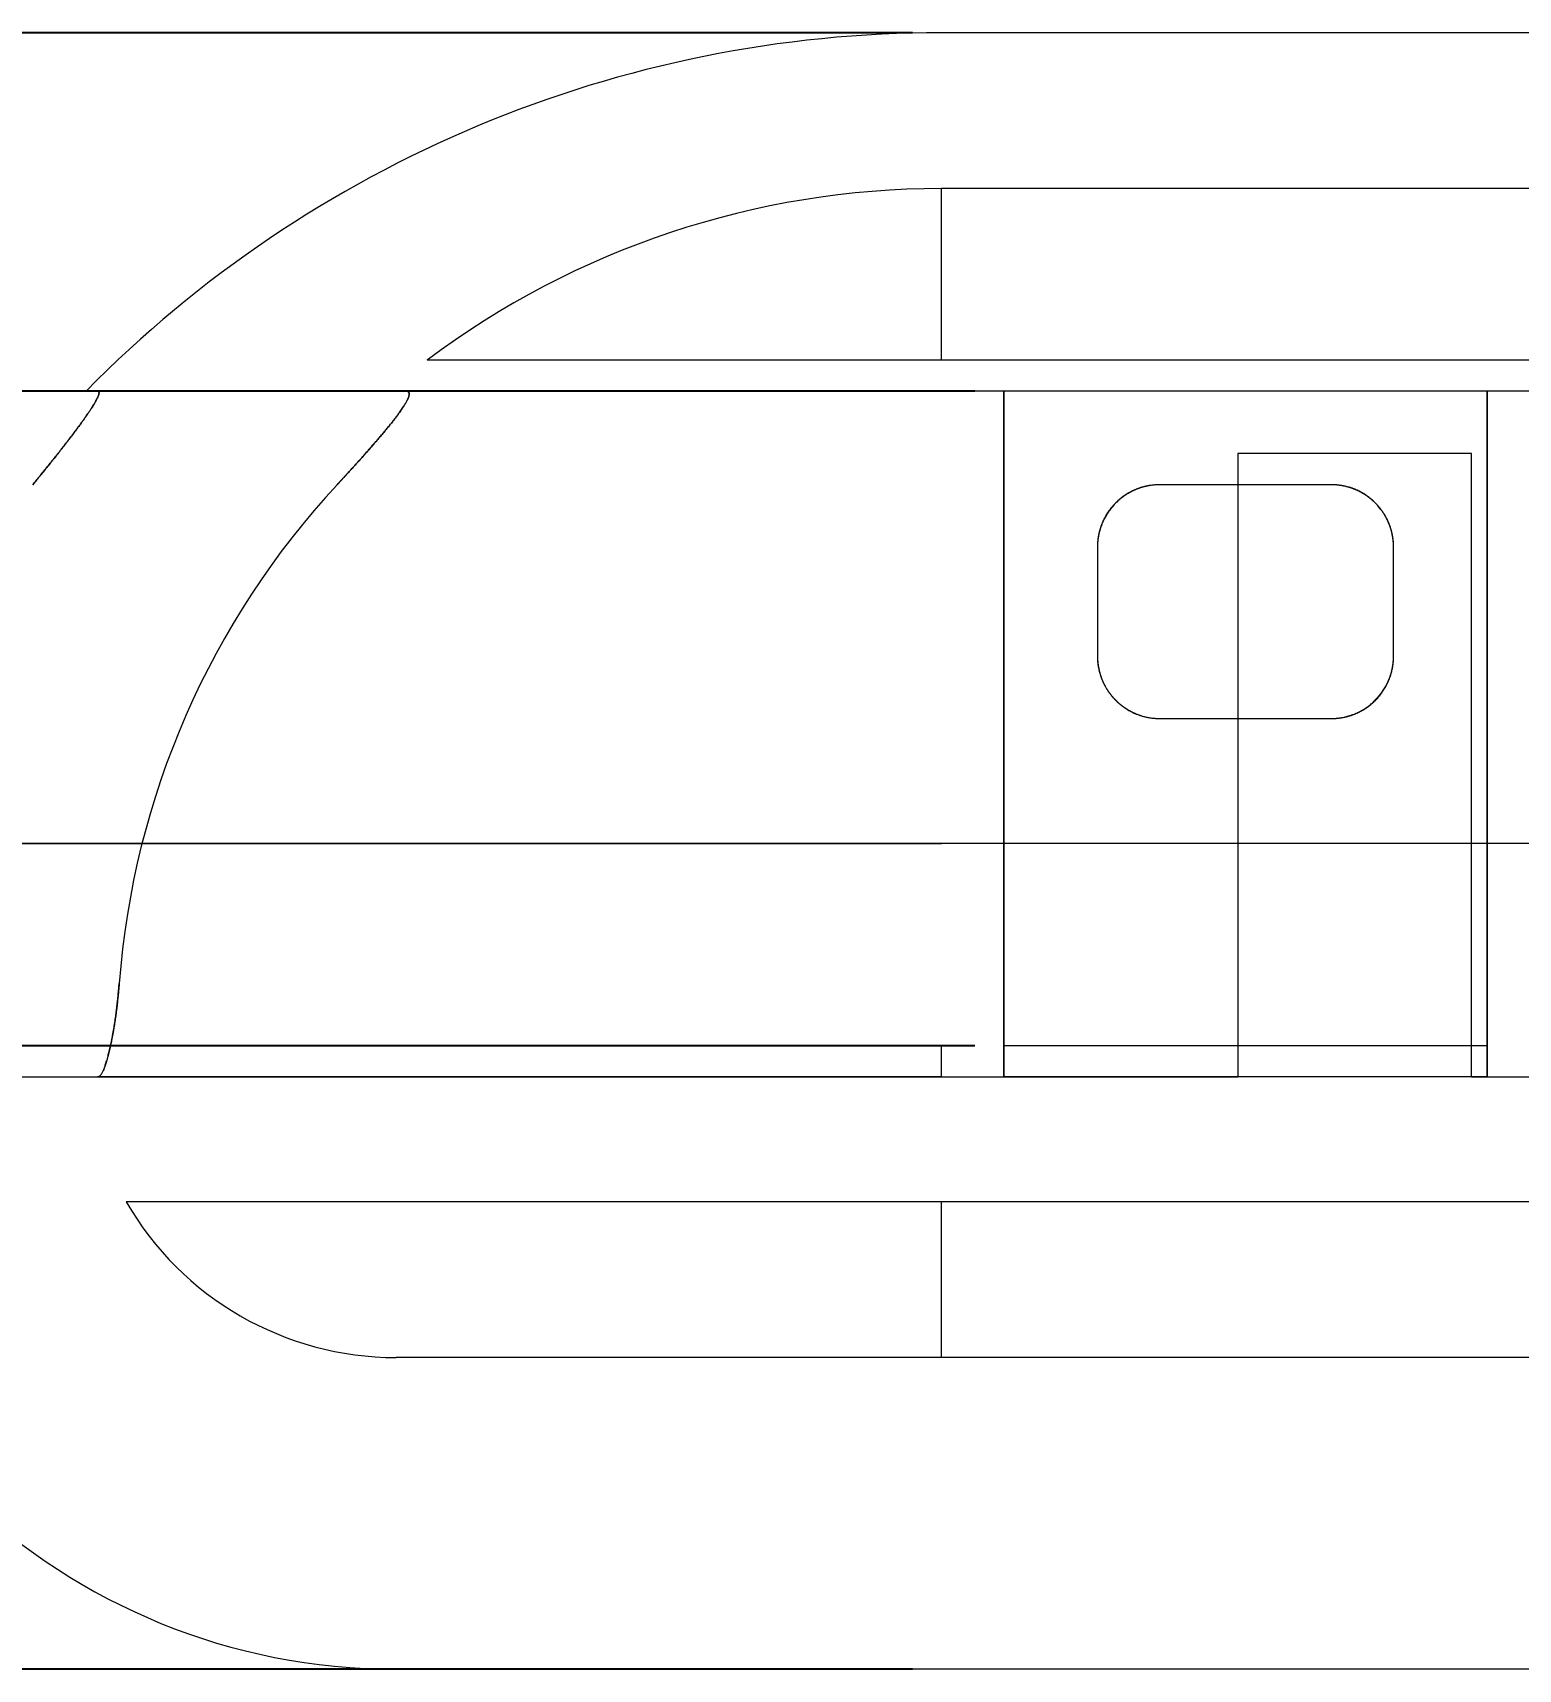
# Paper-space layout 'Presentación1' of a CAD drawing. Header units: millimetres. Extents: x 455 to 9071, y 15 to 4053.
# Drawn here: x 547.78 to 579.55, y 156.05 to 191.05 of the extents above; entities that cross this region are included whole.
import ezdxf

# ---------------------------------------------------------------- set-up
doc = ezdxf.new("R2010")
doc.units = ezdxf.units.MM
doc.layers.get('0').update_dxf_attribs({"color": 1})
doc.layers.add('Cotas', color=6, linetype='Continuous', lineweight=5)
doc.styles.get("Standard").update_dxf_attribs({"font": 'arial.ttf'})
doc.dimstyles.new('ISO-25', dxfattribs={"dimtxt": 2.5, "dimasz": 2.5, "dimexe": 1.25, "dimexo": 0.625, "dimtad": 1, "dimlfac": 0.15, "dimtxsty": 'Standard', "dimcen": 2.5, "dimadec": 0, "dimazin": 0, "dimtfac": 1, "dimtmove": 0, "dimatfit": 3, "dimfxl": 1, "dimarcsym": 0})

# ---------------------------------------------------------------- blocks, each defined once
blk = doc.blocks.new('*D6')
at = {"layer": 'Cotas', "color": 0, "lineweight": -2, "transparency": 16777216}
for p, q in [((566.59, 191.053), (529.746, 191.053)), ((530.996, 188.553), (530.996, 158.553)), ((566.59, 156.053), (529.746, 156.053))]:
    blk.add_line(p, q, dxfattribs=at)
at = {"layer": 'Cotas', "color": 0, "transparency": 16777216}
for points in [[(530.579, 188.553), (531.413, 188.553), (530.996, 191.053)], [(530.579, 158.553), (531.413, 158.553), (530.996, 156.053)]]:
    blk.add_solid(points, dxfattribs=at)
at = {"layer": 'Defpoints', "color": 0, "transparency": 16777216}
for p in [(567.215, 191.053, -2037.069), (530.996, 156.053), (567.215, 156.053, -2037.069)]:
    blk.add_point(p, dxfattribs=at)
at = {"layer": 'Cotas', "color": 0, "transparency": 16777216, "insert": (528.868, 173.553), "char_height": 2.5, "attachment_point": 5, "rotation": 90}
blk.add_mtext('5,25', dxfattribs=at)
blk = doc.blocks.new('*D11')
at = {"layer": 'Cotas', "color": 0, "lineweight": -2, "transparency": 16777216}
for p, q in [((567.923, 183.387), (536.771, 183.387)), ((538.021, 180.887), (538.021, 171.887)), ((567.923, 169.387), (536.771, 169.387))]:
    blk.add_line(p, q, dxfattribs=at)
at = {"layer": 'Cotas', "color": 0, "transparency": 16777216}
for points in [[(537.604, 180.887), (538.437, 180.887), (538.021, 183.387)], [(537.604, 171.887), (538.437, 171.887), (538.021, 169.387)]]:
    blk.add_solid(points, dxfattribs=at)
at = {"layer": 'Defpoints', "color": 0, "transparency": 16777216}
for p in [(568.548, 183.387, -2037.069), (538.021, 169.387), (568.548, 169.387, -2037.069)]:
    blk.add_point(p, dxfattribs=at)
at = {"layer": 'Cotas', "color": 0, "transparency": 16777216, "insert": (535.893, 176.387), "char_height": 2.5, "attachment_point": 5, "rotation": 90}
blk.add_mtext('2,1', dxfattribs=at)

psp = doc.layouts.new('Presentación1')

# ---------------------------------------------------------------- linework, layer by layer
at = {"linetype": 'Continuous', "lineweight": 15}
for p, q in [((687.215, 191.053, -2037.069), (567.215, 191.053, -2037.069)), ((687.215, 187.72, -2037.069), (567.215, 187.72, -2037.069)), ((567.215, 184.053, -2037.069), (567.215, 187.72, -2037.069)), ((567.215, 184.053, -2037.069), (556.215, 184.053, -2037.069)), ((687.215, 184.053, -2037.069), (567.215, 184.053, -2037.069)), ((549.166, 183.387, -2037.069), (548.918, 183.387, -2037.069)), ((549.166, 183.387, -2037.069), (555.765, 183.387, -2037.069)), ((555.765, 183.387, -2037.069), (567.215, 183.387, -2037.069)), ((567.215, 183.387, -2037.069), (555.765, 183.387, -2037.069)), ((615.215, 183.387, -2037.069), (567.215, 183.387, -2037.069)), ((568.548, 183.387, -2037.069), (568.548, 169.387, -2037.069)), ((578.882, 183.387, -2037.069), (568.548, 183.387, -2037.069)), ((568.548, 169.387, -2037.069), (568.548, 183.387, -2037.069)), ((568.548, 183.387, -2037.069), (568.548, 168.72, -2037.069)), ((578.882, 169.387, -2037.069), (578.882, 183.387, -2037.069)), ((578.882, 183.387, -2037.069), (578.882, 169.387, -2037.069)), ((578.882, 168.72, -2037.069), (578.882, 183.387, -2037.069)), ((573.548, 182.053, -2037.069), (573.548, 168.72, -2037.069)), ((578.548, 182.053, -2037.069), (573.548, 182.053, -2037.069)), ((578.548, 168.72, -2037.069), (578.548, 182.053, -2037.069)), ((575.548, 181.387, -2037.069), (571.882, 181.387, -2037.069)), ((570.548, 180.053, -2037.069), (570.548, 177.72, -2037.069)), ((570.548, 180.053, -2037.069), (570.548, 177.72, -2037.069)), ((570.548, 180.053, -2037.069), (570.548, 177.72, -2037.069)), ((570.548, 180.053, -2037.069), (570.548, 177.72, -2037.069)), ((576.882, 177.72, -2037.069), (576.882, 180.053, -2037.069)), ((576.882, 177.72, -2037.069), (576.882, 180.053, -2037.069)), ((576.882, 177.72, -2037.069), (576.882, 180.053, -2037.069)), ((576.882, 177.72, -2037.069), (576.882, 180.053, -2037.069)), ((571.882, 176.387, -2037.069), (575.548, 176.387, -2037.069)), ((543.456, 173.711, -2037.069), (567.215, 173.711, -2037.069)), ((567.215, 173.711, -2037.069), (543.456, 173.711, -2037.069)), ((687.215, 173.711, -2037.069), (567.215, 173.711, -2037.069)), ((549.44, 169.387, -2037.069), (567.215, 169.387, -2037.069)), ((567.215, 169.387, -2037.069), (549.44, 169.387, -2037.069)), ((567.215, 168.72, -2037.069), (567.215, 169.387, -2037.069)), ((567.215, 168.72, -2037.069), (567.215, 169.387, -2037.069)), ((578.882, 169.387, -2037.069), (568.548, 169.387, -2037.069)), ((568.548, 169.387, -2037.069), (568.548, 168.72, -2037.069)), ((568.548, 168.72, -2037.069), (568.548, 169.387, -2037.069)), ((578.882, 168.72, -2037.069), (578.882, 169.387, -2037.069)), ((578.882, 169.387, -2037.069), (578.882, 168.72, -2037.069)), ((542.412, 168.72, -2037.069), (549.163, 168.72, -2037.069)), ((567.215, 168.72, -2037.069), (549.163, 168.72, -2037.069)), ((549.163, 168.72, -2037.069), (567.215, 168.72, -2037.069)), ((567.215, 168.72, -2037.069), (573.548, 168.72, -2037.069)), ((578.882, 168.72, -2037.069), (568.548, 168.72, -2037.069)), ((573.548, 168.72, -2037.069), (568.548, 168.72, -2037.069)), ((578.548, 168.72, -2037.069), (585.215, 168.72, -2037.069)), ((578.882, 168.72, -2037.069), (578.548, 168.72, -2037.069)), ((567.215, 166.053, -2037.069), (549.775, 166.053, -2037.069)), ((687.215, 166.053, -2037.069), (567.215, 166.053, -2037.069)), ((567.215, 162.72, -2037.069), (567.215, 166.053, -2037.069)), ((567.215, 162.72, -2037.069), (567.215, 166.053, -2037.069)), ((567.215, 162.72, -2037.069), (555.548, 162.72, -2037.069)), ((687.215, 162.72, -2037.069), (567.215, 162.72, -2037.069)), ((567.215, 156.053, -2037.069), (555.548, 156.053, -2037.069)), ((687.215, 156.053, -2037.069), (567.215, 156.053, -2037.069))]:
    psp.add_line(p, q, dxfattribs=at)
for centre, radius, start, end in [((567.215, 165.387, -2037.069), 25.667, 90, 135.4687), ((567.215, 169.387, -2037.069), 18.333, 90, 126.8699), ((567.215, 169.387, -2037.069), 17.638, 137.1301, 175.6647), ((567.215, 169.387, -2037.069), 17.638, 137.1301, 175.6647), ((555.548, 169.387, -2037.069), 13.333, 182.866, 270), ((555.548, 169.387, -2037.069), 6.667, 210, 270)]:
    psp.add_arc(centre, radius, start, end, dxfattribs=at)
for points, knots in [([(547.779, 181.387, -2037.069), (547.805, 181.419, -2037.069), (547.858, 181.483, -2037.069), (547.937, 181.58, -2037.069), (548.016, 181.678, -2037.069), (548.095, 181.775, -2037.069), (548.174, 181.873, -2037.069), (548.252, 181.971, -2037.069), (548.33, 182.069, -2037.069), (548.4, 182.159, -2037.069), (548.464, 182.24, -2037.069), (548.527, 182.322, -2037.069), (548.596, 182.412, -2037.069), (548.669, 182.508, -2037.069), (548.734, 182.594, -2037.069), (548.79, 182.671, -2037.069), (548.836, 182.734, -2037.069), (548.875, 182.789, -2037.069), (548.914, 182.843, -2037.069), (548.954, 182.902, -2037.069), (548.995, 182.963, -2037.069), (549.031, 183.016, -2037.069), (549.06, 183.063, -2037.069), (549.084, 183.101, -2037.069), (549.104, 183.134, -2037.069), (549.123, 183.167, -2037.069), (549.142, 183.202, -2037.069), (549.159, 183.237, -2037.069), (549.173, 183.266, -2037.069), (549.182, 183.29, -2037.069), (549.189, 183.309, -2037.069), (549.194, 183.327, -2037.069), (549.197, 183.344, -2037.069), (549.197, 183.36, -2037.069), (549.193, 183.374, -2037.069), (549.186, 183.382, -2037.069), (549.177, 183.386, -2037.069), (549.169, 183.386, -2037.069), (549.166, 183.387, -2037.069)], [0, 0, 0, 0, 0.035233, 0.070592, 0.105951, 0.141754, 0.177556, 0.213826, 0.250098, 0.286533, 0.314683, 0.342835, 0.380915, 0.419018, 0.457092, 0.486134, 0.515176, 0.536975, 0.558775, 0.588278, 0.6178, 0.647299, 0.669811, 0.692322, 0.710681, 0.729039, 0.75392, 0.77882, 0.803699, 0.822703, 0.841706, 0.861057, 0.880409, 0.906776, 0.93317, 0.959538, 0.979769, 1, 1, 1, 1]), ([(549.166, 183.387, -2037.069), (549.169, 183.386, -2037.069), (549.176, 183.386, -2037.069), (549.184, 183.383, -2037.069), (549.192, 183.376, -2037.069), (549.196, 183.365, -2037.069), (549.197, 183.351, -2037.069), (549.196, 183.336, -2037.069), (549.192, 183.321, -2037.069), (549.187, 183.303, -2037.069), (549.179, 183.282, -2037.069), (549.168, 183.256, -2037.069), (549.153, 183.224, -2037.069), (549.136, 183.191, -2037.069), (549.118, 183.16, -2037.069), (549.101, 183.129, -2037.069), (549.082, 183.098, -2037.069), (549.059, 183.061, -2037.069), (549.032, 183.019, -2037.069), (549, 182.97, -2037.069), (548.96, 182.911, -2037.069), (548.916, 182.847, -2037.069), (548.868, 182.778, -2037.069), (548.823, 182.716, -2037.069), (548.776, 182.651, -2037.069), (548.727, 182.585, -2037.069), (548.675, 182.517, -2037.069), (548.622, 182.446, -2037.069), (548.568, 182.375, -2037.069), (548.507, 182.296, -2037.069), (548.441, 182.211, -2037.069), (548.368, 182.117, -2037.069), (548.293, 182.023, -2037.069), (548.217, 181.927, -2037.069), (548.139, 181.829, -2037.069), (548.06, 181.731, -2037.069), (547.979, 181.632, -2037.069), (547.905, 181.541, -2037.069), (547.838, 181.459, -2037.069), (547.798, 181.411, -2037.069), (547.779, 181.387, -2037.069)], [0, 0, 0, 0, 0.017943, 0.035885, 0.060246, 0.084628, 0.108988, 0.127618, 0.146247, 0.16419, 0.182134, 0.206478, 0.230841, 0.255186, 0.273767, 0.292348, 0.310648, 0.328949, 0.353672, 0.378409, 0.403134, 0.440687, 0.4678, 0.494913, 0.522235, 0.549557, 0.577463, 0.605369, 0.633445, 0.661522, 0.696527, 0.731698, 0.766871, 0.802552, 0.838233, 0.874322, 0.910586, 0.946908, 0.973454, 1, 1, 1, 1]), ([(554.288, 181.387, -2037.069), (554.316, 181.417, -2037.069), (554.373, 181.478, -2037.069), (554.458, 181.57, -2037.069), (554.542, 181.663, -2037.069), (554.627, 181.755, -2037.069), (554.711, 181.848, -2037.069), (554.795, 181.942, -2037.069), (554.878, 182.035, -2037.069), (554.954, 182.121, -2037.069), (555.024, 182.2, -2037.069), (555.087, 182.273, -2037.069), (555.15, 182.345, -2037.069), (555.211, 182.417, -2037.069), (555.271, 182.488, -2037.069), (555.33, 182.559, -2037.069), (555.388, 182.629, -2037.069), (555.438, 182.691, -2037.069), (555.481, 182.746, -2037.069), (555.518, 182.793, -2037.069), (555.553, 182.839, -2037.069), (555.587, 182.885, -2037.069), (555.62, 182.93, -2037.069), (555.651, 182.973, -2037.069), (555.68, 183.016, -2037.069), (555.706, 183.054, -2037.069), (555.727, 183.088, -2037.069), (555.745, 183.117, -2037.069), (555.762, 183.146, -2037.069), (555.777, 183.173, -2037.069), (555.79, 183.2, -2037.069), (555.802, 183.225, -2037.069), (555.812, 183.248, -2037.069), (555.819, 183.27, -2037.069), (555.825, 183.29, -2037.069), (555.829, 183.31, -2037.069), (555.83, 183.329, -2037.069), (555.828, 183.347, -2037.069), (555.822, 183.361, -2037.069), (555.815, 183.371, -2037.069), (555.804, 183.379, -2037.069), (555.788, 183.385, -2037.069), (555.773, 183.386, -2037.069), (555.765, 183.387, -2037.069)], [0, 0, 0, 0, 0.034419, 0.068838, 0.10342, 0.138002, 0.173126, 0.208248, 0.243575, 0.278903, 0.306955, 0.335005, 0.363192, 0.391377, 0.420043, 0.448709, 0.477574, 0.506439, 0.527053, 0.547668, 0.568387, 0.589107, 0.610203, 0.631299, 0.652551, 0.673802, 0.690476, 0.707149, 0.723923, 0.740697, 0.757815, 0.774932, 0.79218, 0.809429, 0.826108, 0.842787, 0.86548, 0.888194, 0.910886, 0.928271, 0.945656, 0.972827, 1, 1, 1, 1]), ([(555.765, 183.387, -2037.069), (555.771, 183.386, -2037.069), (555.784, 183.386, -2037.069), (555.799, 183.381, -2037.069), (555.812, 183.374, -2037.069), (555.821, 183.363, -2037.069), (555.827, 183.349, -2037.069), (555.83, 183.332, -2037.069), (555.829, 183.312, -2037.069), (555.825, 183.289, -2037.069), (555.817, 183.263, -2037.069), (555.806, 183.234, -2037.069), (555.791, 183.202, -2037.069), (555.771, 183.163, -2037.069), (555.744, 183.114, -2037.069), (555.707, 183.056, -2037.069), (555.665, 182.992, -2037.069), (555.617, 182.925, -2037.069), (555.565, 182.855, -2037.069), (555.509, 182.782, -2037.069), (555.45, 182.706, -2037.069), (555.386, 182.627, -2037.069), (555.319, 182.546, -2037.069), (555.249, 182.462, -2037.069), (555.176, 182.376, -2037.069), (555.101, 182.289, -2037.069), (555.024, 182.2, -2037.069), (554.944, 182.109, -2037.069), (554.862, 182.017, -2037.069), (554.779, 181.924, -2037.069), (554.694, 181.83, -2037.069), (554.611, 181.738, -2037.069), (554.529, 181.648, -2037.069), (554.449, 181.561, -2037.069), (554.369, 181.474, -2037.069), (554.315, 181.416, -2037.069), (554.288, 181.387, -2037.069)], [0, 0, 0, 0, 0.021586, 0.043186, 0.064769, 0.086981, 0.109212, 0.131423, 0.153021, 0.174637, 0.196236, 0.218492, 0.240766, 0.263024, 0.294928, 0.326836, 0.359413, 0.391994, 0.424574, 0.457186, 0.489774, 0.523271, 0.556792, 0.590293, 0.624563, 0.658833, 0.693364, 0.727895, 0.763149, 0.798404, 0.833869, 0.869334, 0.90193, 0.934527, 0.967263, 1, 1, 1, 1]), ([(571.882, 181.387, -2037.069), (571.876, 181.387, -2037.069), (571.841, 181.387, -2037.069), (571.777, 181.383, -2037.069), (571.688, 181.373, -2037.069), (571.599, 181.357, -2037.069), (571.512, 181.335, -2037.069), (571.429, 181.308, -2037.069), (571.349, 181.277, -2037.069), (571.272, 181.24, -2037.069), (571.195, 181.197, -2037.069), (571.119, 181.148, -2037.069), (571.045, 181.093, -2037.069), (570.976, 181.033, -2037.069), (570.908, 180.966, -2037.069), (570.842, 180.89, -2037.069), (570.779, 180.806, -2037.069), (570.724, 180.717, -2037.069), (570.682, 180.638, -2037.069), (570.652, 180.57, -2037.069), (570.63, 180.514, -2037.069), (570.61, 180.457, -2037.069), (570.593, 180.398, -2037.069), (570.579, 180.339, -2037.069), (570.567, 180.279, -2037.069), (570.558, 180.219, -2037.069), (570.55, 180.144, -2037.069), (570.549, 180.088, -2037.069), (570.548, 180.053, -2037.069)], [0, 0, 0, 0, 0.006838, 0.044527, 0.082489, 0.121295, 0.160376, 0.198019, 0.235885, 0.2744, 0.313113, 0.355866, 0.398847, 0.442478, 0.486308, 0.537813, 0.589589, 0.642149, 0.694955, 0.725872, 0.75679, 0.787885, 0.81898, 0.850615, 0.882249, 0.914064, 0.945878, 1, 1, 1, 1]), ([(571.882, 181.387, -2037.069), (571.86, 181.386, -2037.069), (571.818, 181.386, -2037.069), (571.754, 181.381, -2037.069), (571.69, 181.373, -2037.069), (571.619, 181.361, -2037.069), (571.542, 181.344, -2037.069), (571.46, 181.319, -2037.069), (571.379, 181.289, -2037.069), (571.3, 181.254, -2037.069), (571.222, 181.213, -2037.069), (571.146, 181.166, -2037.069), (571.073, 181.115, -2037.069), (571.002, 181.056, -2037.069), (570.931, 180.99, -2037.069), (570.864, 180.917, -2037.069), (570.803, 180.839, -2037.069), (570.755, 180.768, -2037.069), (570.719, 180.707, -2037.069), (570.692, 180.656, -2037.069), (570.667, 180.604, -2037.069), (570.644, 180.551, -2037.069), (570.624, 180.497, -2037.069), (570.606, 180.442, -2037.069), (570.59, 180.386, -2037.069), (570.576, 180.326, -2037.069), (570.564, 180.262, -2037.069), (570.555, 180.193, -2037.069), (570.549, 180.123, -2037.069), (570.549, 180.077, -2037.069), (570.548, 180.053, -2037.069)], [0, 0, 0, 0, 0.027087, 0.054276, 0.081774, 0.109375, 0.146359, 0.183576, 0.221474, 0.259588, 0.300123, 0.34088, 0.382269, 0.423854, 0.472048, 0.520494, 0.569663, 0.619055, 0.648237, 0.67742, 0.706763, 0.736106, 0.765927, 0.795749, 0.825726, 0.855703, 0.891612, 0.927587, 0.96376, 1, 1, 1, 1]), ([(571.882, 181.387, -2037.069), (571.853, 181.386, -2037.069), (571.795, 181.385, -2037.069), (571.709, 181.376, -2037.069), (571.623, 181.362, -2037.069), (571.539, 181.343, -2037.069), (571.458, 181.318, -2037.069), (571.38, 181.289, -2037.069), (571.304, 181.256, -2037.069), (571.239, 181.222, -2037.069), (571.184, 181.19, -2037.069), (571.137, 181.16, -2037.069), (571.092, 181.128, -2037.069), (571.049, 181.095, -2037.069), (571.007, 181.06, -2037.069), (570.967, 181.024, -2037.069), (570.928, 180.986, -2037.069), (570.888, 180.943, -2037.069), (570.849, 180.897, -2037.069), (570.809, 180.846, -2037.069), (570.772, 180.793, -2037.069), (570.737, 180.739, -2037.069), (570.706, 180.683, -2037.069), (570.676, 180.625, -2037.069), (570.65, 180.566, -2037.069), (570.628, 180.508, -2037.069), (570.609, 180.452, -2037.069), (570.593, 180.397, -2037.069), (570.579, 180.341, -2037.069), (570.568, 180.285, -2037.069), (570.559, 180.228, -2037.069), (570.553, 180.17, -2037.069), (570.549, 180.112, -2037.069), (570.549, 180.073, -2037.069), (570.548, 180.053, -2037.069)], [0, 0, 0, 0, 0.036113, 0.072489, 0.109676, 0.147131, 0.183107, 0.219296, 0.256089, 0.293067, 0.318435, 0.3438, 0.369361, 0.394921, 0.421032, 0.447142, 0.473415, 0.499687, 0.531753, 0.563818, 0.596123, 0.628428, 0.661428, 0.694429, 0.727647, 0.760865, 0.790391, 0.819915, 0.849583, 0.879252, 0.909363, 0.939474, 0.969737, 1, 1, 1, 1]), ([(571.882, 181.387, -2037.069), (571.854, 181.386, -2037.069), (571.798, 181.385, -2037.069), (571.714, 181.377, -2037.069), (571.632, 181.364, -2037.069), (571.55, 181.346, -2037.069), (571.47, 181.322, -2037.069), (571.39, 181.294, -2037.069), (571.313, 181.26, -2037.069), (571.237, 181.221, -2037.069), (571.164, 181.178, -2037.069), (571.102, 181.135, -2037.069), (571.048, 181.095, -2037.069), (571.003, 181.057, -2037.069), (570.96, 181.017, -2037.069), (570.918, 180.976, -2037.069), (570.879, 180.932, -2037.069), (570.841, 180.887, -2037.069), (570.806, 180.841, -2037.069), (570.773, 180.794, -2037.069), (570.742, 180.746, -2037.069), (570.714, 180.697, -2037.069), (570.688, 180.647, -2037.069), (570.663, 180.596, -2037.069), (570.642, 180.544, -2037.069), (570.622, 180.491, -2037.069), (570.604, 180.437, -2037.069), (570.587, 180.374, -2037.069), (570.571, 180.302, -2037.069), (570.558, 180.22, -2037.069), (570.55, 180.137, -2037.069), (570.549, 180.081, -2037.069), (570.548, 180.053, -2037.069)], [0, 0, 0, 0, 0.035104, 0.070451, 0.105777, 0.141334, 0.177575, 0.214032, 0.251913, 0.290003, 0.328679, 0.367535, 0.39555, 0.423565, 0.451796, 0.480025, 0.508862, 0.537698, 0.566715, 0.595732, 0.624343, 0.652954, 0.681712, 0.710471, 0.739669, 0.768865, 0.798203, 0.827543, 0.870383, 0.91333, 0.956609, 1, 1, 1, 1]), ([(576.882, 180.053, -2037.069), (576.881, 180.079, -2037.069), (576.88, 180.131, -2037.069), (576.873, 180.208, -2037.069), (576.862, 180.285, -2037.069), (576.847, 180.358, -2037.069), (576.829, 180.427, -2037.069), (576.808, 180.491, -2037.069), (576.785, 180.554, -2037.069), (576.757, 180.617, -2037.069), (576.726, 180.68, -2037.069), (576.691, 180.741, -2037.069), (576.653, 180.802, -2037.069), (576.614, 180.855, -2037.069), (576.577, 180.902, -2037.069), (576.542, 180.943, -2037.069), (576.505, 180.983, -2037.069), (576.465, 181.022, -2037.069), (576.424, 181.059, -2037.069), (576.38, 181.096, -2037.069), (576.334, 181.131, -2037.069), (576.277, 181.171, -2037.069), (576.207, 181.214, -2037.069), (576.122, 181.258, -2037.069), (576.047, 181.291, -2037.069), (575.984, 181.314, -2037.069), (575.922, 181.334, -2037.069), (575.844, 181.355, -2037.069), (575.765, 181.37, -2037.069), (575.699, 181.378, -2037.069), (575.649, 181.383, -2037.069), (575.599, 181.386, -2037.069), (575.565, 181.386, -2037.069), (575.548, 181.387, -2037.069)], [0, 0, 0, 0, 0.040084, 0.0802595, 0.1207118, 0.1612574, 0.195897, 0.2305966, 0.2654803, 0.3004277, 0.3361269, 0.3718993, 0.4079022, 0.4439881, 0.4702825, 0.4966127, 0.5230554, 0.5495376, 0.5764918, 0.603495, 0.6306482, 0.6578562, 0.7006178, 0.7436322, 0.7875099, 0.8096, 0.8317329, 0.8729141, 0.9144194, 0.935692, 0.9570123, 0.9784808, 1, 1, 1, 1]), ([(576.882, 180.053, -2037.069), (576.881, 180.076, -2037.069), (576.881, 180.122, -2037.069), (576.875, 180.19, -2037.069), (576.866, 180.258, -2037.069), (576.854, 180.326, -2037.069), (576.838, 180.394, -2037.069), (576.818, 180.462, -2037.069), (576.794, 180.529, -2037.069), (576.768, 180.594, -2037.069), (576.738, 180.657, -2037.069), (576.705, 180.717, -2037.069), (576.669, 180.776, -2037.069), (576.63, 180.835, -2037.069), (576.586, 180.892, -2037.069), (576.538, 180.948, -2037.069), (576.487, 181.002, -2037.069), (576.426, 181.058, -2037.069), (576.356, 181.116, -2037.069), (576.288, 181.164, -2037.069), (576.23, 181.2, -2037.069), (576.185, 181.225, -2037.069), (576.138, 181.25, -2037.069), (576.09, 181.272, -2037.069), (576.042, 181.292, -2037.069), (575.993, 181.311, -2037.069), (575.942, 181.328, -2037.069), (575.89, 181.343, -2037.069), (575.837, 181.356, -2037.069), (575.782, 181.367, -2037.069), (575.726, 181.375, -2037.069), (575.668, 181.382, -2037.069), (575.609, 181.386, -2037.069), (575.569, 181.386, -2037.069), (575.548, 181.387, -2037.069)], [0, 0, 0, 0, 0.035373, 0.070809, 0.106434, 0.142123, 0.17855, 0.215047, 0.251755, 0.288537, 0.323141, 0.35781, 0.392686, 0.427635, 0.463466, 0.499386, 0.535594, 0.571906, 0.618057, 0.664469, 0.688108, 0.71179, 0.735604, 0.759466, 0.782532, 0.805646, 0.828912, 0.852231, 0.876189, 0.900212, 0.924435, 0.948728, 0.974322, 1, 1, 1, 1]), ([(576.882, 180.053, -2037.069), (576.881, 180.078, -2037.069), (576.881, 180.126, -2037.069), (576.874, 180.199, -2037.069), (576.864, 180.272, -2037.069), (576.851, 180.342, -2037.069), (576.834, 180.409, -2037.069), (576.814, 180.474, -2037.069), (576.791, 180.537, -2037.069), (576.765, 180.601, -2037.069), (576.735, 180.663, -2037.069), (576.701, 180.725, -2037.069), (576.663, 180.786, -2037.069), (576.625, 180.84, -2037.069), (576.589, 180.888, -2037.069), (576.554, 180.93, -2037.069), (576.517, 180.97, -2037.069), (576.478, 181.01, -2037.069), (576.436, 181.049, -2037.069), (576.392, 181.086, -2037.069), (576.346, 181.122, -2037.069), (576.289, 181.163, -2037.069), (576.22, 181.206, -2037.069), (576.137, 181.251, -2037.069), (576.063, 181.284, -2037.069), (576.001, 181.308, -2037.069), (575.954, 181.324, -2037.069), (575.906, 181.338, -2037.069), (575.859, 181.35, -2037.069), (575.81, 181.361, -2037.069), (575.76, 181.37, -2037.069), (575.709, 181.377, -2037.069), (575.657, 181.383, -2037.069), (575.604, 181.386, -2037.069), (575.568, 181.387, -2037.069), (575.549, 181.387, -2037.069), (575.548, 181.387, -2037.069)], [0, 0, 0, 0, 0.037763, 0.075603, 0.113668, 0.15181, 0.186615, 0.221477, 0.256518, 0.29162, 0.327442, 0.363334, 0.399446, 0.435634, 0.462442, 0.489284, 0.516239, 0.543232, 0.570699, 0.598214, 0.625882, 0.653607, 0.695877, 0.73839, 0.781735, 0.803555, 0.825419, 0.846546, 0.867716, 0.889028, 0.910387, 0.932323, 0.954317, 0.976488, 0.998718, 1, 1, 1, 1]), ([(576.882, 180.053, -2037.069), (576.881, 180.076, -2037.069), (576.881, 180.121, -2037.069), (576.875, 180.189, -2037.069), (576.867, 180.256, -2037.069), (576.855, 180.323, -2037.069), (576.839, 180.39, -2037.069), (576.82, 180.457, -2037.069), (576.797, 180.523, -2037.069), (576.77, 180.588, -2037.069), (576.741, 180.651, -2037.069), (576.708, 180.712, -2037.069), (576.672, 180.772, -2037.069), (576.633, 180.831, -2037.069), (576.589, 180.888, -2037.069), (576.541, 180.945, -2037.069), (576.489, 180.999, -2037.069), (576.429, 181.056, -2037.069), (576.359, 181.113, -2037.069), (576.292, 181.161, -2037.069), (576.234, 181.197, -2037.069), (576.19, 181.223, -2037.069), (576.143, 181.247, -2037.069), (576.086, 181.274, -2037.069), (576.015, 181.303, -2037.069), (575.931, 181.332, -2037.069), (575.843, 181.355, -2037.069), (575.766, 181.369, -2037.069), (575.701, 181.378, -2037.069), (575.651, 181.383, -2037.069), (575.6, 181.386, -2037.069), (575.566, 181.386, -2037.069), (575.548, 181.387, -2037.069)], [0, 0, 0, 0, 0.034981, 0.070021, 0.105242, 0.140523, 0.176496, 0.212533, 0.248767, 0.285068, 0.320205, 0.355407, 0.390813, 0.426292, 0.462645, 0.499086, 0.535813, 0.572644, 0.618453, 0.66451, 0.687958, 0.711446, 0.735062, 0.758725, 0.796952, 0.835412, 0.874663, 0.914214, 0.935526, 0.95689, 0.978418, 1, 1, 1, 1]), ([(570.548, 177.72, -2037.069), (570.549, 177.7, -2037.069), (570.549, 177.66, -2037.069), (570.553, 177.599, -2037.069), (570.56, 177.539, -2037.069), (570.57, 177.478, -2037.069), (570.583, 177.417, -2037.069), (570.599, 177.356, -2037.069), (570.617, 177.295, -2037.069), (570.639, 177.236, -2037.069), (570.663, 177.178, -2037.069), (570.69, 177.121, -2037.069), (570.719, 177.066, -2037.069), (570.752, 177.011, -2037.069), (570.788, 176.957, -2037.069), (570.827, 176.903, -2037.069), (570.869, 176.852, -2037.069), (570.912, 176.804, -2037.069), (570.956, 176.76, -2037.069), (571, 176.719, -2037.069), (571.046, 176.681, -2037.069), (571.094, 176.643, -2037.069), (571.145, 176.608, -2037.069), (571.198, 176.574, -2037.069), (571.254, 176.543, -2037.069), (571.308, 176.516, -2037.069), (571.361, 176.492, -2037.069), (571.412, 176.472, -2037.069), (571.464, 176.453, -2037.069), (571.517, 176.437, -2037.069), (571.572, 176.423, -2037.069), (571.628, 176.411, -2037.069), (571.685, 176.401, -2037.069), (571.746, 176.393, -2037.069), (571.812, 176.388, -2037.069), (571.858, 176.387, -2037.069), (571.882, 176.387, -2037.069)], [0, 0, 0, 0, 0.030841, 0.061731, 0.092771, 0.123863, 0.155554, 0.187301, 0.219224, 0.251209, 0.28205, 0.31295, 0.344031, 0.375173, 0.407057, 0.439012, 0.471194, 0.503455, 0.531553, 0.559708, 0.588038, 0.616427, 0.645537, 0.674717, 0.704117, 0.73359, 0.758496, 0.783451, 0.808553, 0.833709, 0.859453, 0.885257, 0.911235, 0.937271, 0.968584, 1, 1, 1, 1]), ([(570.548, 177.72, -2037.069), (570.549, 177.69, -2037.069), (570.55, 177.631, -2037.069), (570.559, 177.542, -2037.069), (570.574, 177.453, -2037.069), (570.593, 177.374, -2037.069), (570.614, 177.304, -2037.069), (570.636, 177.244, -2037.069), (570.66, 177.185, -2037.069), (570.688, 177.126, -2037.069), (570.718, 177.067, -2037.069), (570.753, 177.009, -2037.069), (570.79, 176.953, -2037.069), (570.829, 176.9, -2037.069), (570.869, 176.851, -2037.069), (570.91, 176.806, -2037.069), (570.953, 176.763, -2037.069), (570.999, 176.72, -2037.069), (571.047, 176.679, -2037.069), (571.098, 176.64, -2037.069), (571.152, 176.603, -2037.069), (571.205, 176.571, -2037.069), (571.256, 176.542, -2037.069), (571.306, 176.517, -2037.069), (571.358, 176.494, -2037.069), (571.411, 176.472, -2037.069), (571.465, 176.453, -2037.069), (571.521, 176.436, -2037.069), (571.579, 176.421, -2037.069), (571.637, 176.409, -2037.069), (571.697, 176.399, -2037.069), (571.758, 176.392, -2037.069), (571.82, 176.387, -2037.069), (571.861, 176.387, -2037.069), (571.882, 176.387, -2037.069)], [0, 0, 0, 0, 0.0453248, 0.0908068, 0.1367825, 0.18293, 0.2146565, 0.2464421, 0.2784134, 0.3104487, 0.3432429, 0.3761097, 0.4092079, 0.4423874, 0.4713638, 0.5003979, 0.5296115, 0.5588895, 0.5889127, 0.6190073, 0.6493292, 0.6797328, 0.7053425, 0.7310038, 0.7568225, 0.7826927, 0.8091878, 0.8357451, 0.8624861, 0.8892909, 0.9167906, 0.944358, 0.9721415, 1, 1, 1, 1]), ([(570.548, 177.72, -2037.069), (570.549, 177.7, -2037.069), (570.549, 177.661, -2037.069), (570.553, 177.602, -2037.069), (570.56, 177.542, -2037.069), (570.569, 177.483, -2037.069), (570.581, 177.423, -2037.069), (570.597, 177.363, -2037.069), (570.615, 177.303, -2037.069), (570.635, 177.245, -2037.069), (570.659, 177.188, -2037.069), (570.684, 177.133, -2037.069), (570.713, 177.078, -2037.069), (570.744, 177.024, -2037.069), (570.778, 176.97, -2037.069), (570.816, 176.918, -2037.069), (570.856, 176.867, -2037.069), (570.898, 176.819, -2037.069), (570.94, 176.775, -2037.069), (570.982, 176.735, -2037.069), (571.027, 176.696, -2037.069), (571.074, 176.659, -2037.069), (571.123, 176.623, -2037.069), (571.175, 176.589, -2037.069), (571.228, 176.557, -2037.069), (571.281, 176.529, -2037.069), (571.333, 176.504, -2037.069), (571.383, 176.483, -2037.069), (571.435, 176.463, -2037.069), (571.488, 176.446, -2037.069), (571.542, 176.43, -2037.069), (571.598, 176.417, -2037.069), (571.654, 176.406, -2037.069), (571.72, 176.396, -2037.069), (571.796, 176.388, -2037.069), (571.853, 176.387, -2037.069), (571.882, 176.387, -2037.069)], [0, 0, 0, 0, 0.030054, 0.060156, 0.090404, 0.120703, 0.151583, 0.182517, 0.213624, 0.24479, 0.274845, 0.304956, 0.335241, 0.365586, 0.396637, 0.427758, 0.459092, 0.4905, 0.5182, 0.54595, 0.573869, 0.601849, 0.630501, 0.659221, 0.688143, 0.717133, 0.74227, 0.767451, 0.792778, 0.818157, 0.84411, 0.870116, 0.896292, 0.922523, 0.961168, 1, 1, 1, 1]), ([(570.548, 177.72, -2037.069), (570.549, 177.69, -2037.069), (570.55, 177.629, -2037.069), (570.56, 177.537, -2037.069), (570.576, 177.446, -2037.069), (570.596, 177.365, -2037.069), (570.617, 177.295, -2037.069), (570.639, 177.237, -2037.069), (570.663, 177.179, -2037.069), (570.69, 177.121, -2037.069), (570.721, 177.064, -2037.069), (570.754, 177.007, -2037.069), (570.791, 176.952, -2037.069), (570.83, 176.9, -2037.069), (570.869, 176.852, -2037.069), (570.908, 176.808, -2037.069), (570.95, 176.765, -2037.069), (570.995, 176.724, -2037.069), (571.042, 176.684, -2037.069), (571.092, 176.645, -2037.069), (571.144, 176.609, -2037.069), (571.195, 176.576, -2037.069), (571.246, 176.548, -2037.069), (571.295, 176.522, -2037.069), (571.346, 176.499, -2037.069), (571.398, 176.477, -2037.069), (571.452, 176.457, -2037.069), (571.508, 176.44, -2037.069), (571.564, 176.425, -2037.069), (571.623, 176.411, -2037.069), (571.685, 176.401, -2037.069), (571.75, 176.393, -2037.069), (571.816, 176.388, -2037.069), (571.86, 176.387, -2037.069), (571.882, 176.387, -2037.069)], [0, 0, 0, 0, 0.046256, 0.092687, 0.139672, 0.186852, 0.21779, 0.248785, 0.279963, 0.311203, 0.34318, 0.375229, 0.407501, 0.439849, 0.468186, 0.49658, 0.525145, 0.553768, 0.583091, 0.612482, 0.642081, 0.671752, 0.697355, 0.723006, 0.748805, 0.774658, 0.801106, 0.827609, 0.85429, 0.881027, 0.910563, 0.940179, 0.970046, 1, 1, 1, 1]), ([(575.548, 176.387, -2037.069), (575.571, 176.387, -2037.069), (575.617, 176.388, -2037.069), (575.686, 176.393, -2037.069), (575.755, 176.402, -2037.069), (575.833, 176.416, -2037.069), (575.92, 176.438, -2037.069), (576.015, 176.47, -2037.069), (576.108, 176.509, -2037.069), (576.198, 176.554, -2037.069), (576.284, 176.607, -2037.069), (576.366, 176.665, -2037.069), (576.444, 176.73, -2037.069), (576.517, 176.802, -2037.069), (576.585, 176.88, -2037.069), (576.648, 176.964, -2037.069), (576.704, 177.053, -2037.069), (576.746, 177.131, -2037.069), (576.775, 177.197, -2037.069), (576.796, 177.249, -2037.069), (576.815, 177.301, -2037.069), (576.831, 177.355, -2037.069), (576.845, 177.409, -2037.069), (576.857, 177.464, -2037.069), (576.867, 177.519, -2037.069), (576.875, 177.581, -2037.069), (576.881, 177.648, -2037.069), (576.881, 177.696, -2037.069), (576.882, 177.72, -2037.069)], [0, 0, 0, 0, 0.0308502, 0.0617997, 0.0930588, 0.1244197, 0.1693592, 0.2146008, 0.2607633, 0.3072344, 0.3537776, 0.4006115, 0.4483246, 0.4963245, 0.5465878, 0.5971544, 0.6486269, 0.7003928, 0.7281586, 0.7559246, 0.7838572, 0.8117899, 0.8402251, 0.8686602, 0.8972597, 0.9258598, 0.9628869, 1, 1, 1, 1]), ([(575.548, 176.387, -2037.069), (575.578, 176.387, -2037.069), (575.637, 176.388, -2037.069), (575.728, 176.398, -2037.069), (575.823, 176.414, -2037.069), (575.921, 176.438, -2037.069), (576.017, 176.47, -2037.069), (576.11, 176.51, -2037.069), (576.2, 176.555, -2037.069), (576.286, 176.608, -2037.069), (576.367, 176.666, -2037.069), (576.445, 176.732, -2037.069), (576.519, 176.804, -2037.069), (576.587, 176.882, -2037.069), (576.649, 176.965, -2037.069), (576.696, 177.039, -2037.069), (576.73, 177.101, -2037.069), (576.754, 177.15, -2037.069), (576.777, 177.2, -2037.069), (576.797, 177.251, -2037.069), (576.815, 177.303, -2037.069), (576.831, 177.356, -2037.069), (576.845, 177.409, -2037.069), (576.858, 177.466, -2037.069), (576.868, 177.527, -2037.069), (576.876, 177.591, -2037.069), (576.881, 177.655, -2037.069), (576.881, 177.698, -2037.069), (576.882, 177.72, -2037.069)], [0, 0, 0, 0, 0.03956, 0.0793344, 0.1242558, 0.1694826, 0.215658, 0.2621492, 0.3080862, 0.3543131, 0.4014247, 0.448824, 0.4980044, 0.547483, 0.5978544, 0.648515, 0.6755889, 0.7026636, 0.7298993, 0.7571358, 0.7848586, 0.8125813, 0.8404625, 0.8683443, 0.9011051, 0.9339279, 0.9669334, 1, 1, 1, 1]), ([(575.548, 176.387, -2037.069), (575.569, 176.387, -2037.069), (575.611, 176.388, -2037.069), (575.675, 176.392, -2037.069), (575.738, 176.4, -2037.069), (575.813, 176.412, -2037.069), (575.9, 176.433, -2037.069), (575.998, 176.463, -2037.069), (576.094, 176.502, -2037.069), (576.187, 176.548, -2037.069), (576.275, 176.601, -2037.069), (576.359, 176.66, -2037.069), (576.439, 176.726, -2037.069), (576.514, 176.798, -2037.069), (576.583, 176.877, -2037.069), (576.646, 176.961, -2037.069), (576.703, 177.05, -2037.069), (576.745, 177.129, -2037.069), (576.774, 177.195, -2037.069), (576.795, 177.246, -2037.069), (576.813, 177.298, -2037.069), (576.83, 177.351, -2037.069), (576.844, 177.404, -2037.069), (576.856, 177.459, -2037.069), (576.866, 177.514, -2037.069), (576.874, 177.576, -2037.069), (576.88, 177.644, -2037.069), (576.881, 177.695, -2037.069), (576.882, 177.72, -2037.069)], [0, 0, 0, 0, 0.028571, 0.057217, 0.08609, 0.115041, 0.161429, 0.208131, 0.255809, 0.303813, 0.351303, 0.3991, 0.447827, 0.496862, 0.547189, 0.597826, 0.649405, 0.701291, 0.728599, 0.755906, 0.78338, 0.810855, 0.838833, 0.866812, 0.894956, 0.923099, 0.961499, 1, 1, 1, 1]), ([(575.548, 176.387, -2037.069), (575.576, 176.387, -2037.069), (575.631, 176.388, -2037.069), (575.721, 176.397, -2037.069), (575.815, 176.412, -2037.069), (575.916, 176.437, -2037.069), (576.014, 176.469, -2037.069), (576.11, 176.509, -2037.069), (576.202, 176.556, -2037.069), (576.289, 176.61, -2037.069), (576.373, 176.67, -2037.069), (576.452, 176.737, -2037.069), (576.526, 176.811, -2037.069), (576.594, 176.89, -2037.069), (576.656, 176.975, -2037.069), (576.702, 177.05, -2037.069), (576.736, 177.113, -2037.069), (576.768, 177.179, -2037.069), (576.796, 177.246, -2037.069), (576.819, 177.315, -2037.069), (576.835, 177.368, -2037.069), (576.848, 177.421, -2037.069), (576.86, 177.477, -2037.069), (576.869, 177.536, -2037.069), (576.876, 177.597, -2037.069), (576.881, 177.658, -2037.069), (576.881, 177.699, -2037.069), (576.882, 177.72, -2037.069)], [0, 0, 0, 0, 0.037637, 0.075447, 0.121842, 0.168556, 0.216261, 0.2643, 0.311412, 0.35883, 0.407184, 0.455847, 0.505449, 0.555362, 0.606207, 0.657358, 0.684173, 0.710989, 0.764936, 0.79241, 0.819883, 0.847517, 0.875152, 0.906227, 0.937357, 0.968652, 1, 1, 1, 1]), ([(549.44, 169.387, -2037.069), (549.445, 169.407, -2037.069), (549.454, 169.449, -2037.069), (549.468, 169.514, -2037.069), (549.481, 169.582, -2037.069), (549.494, 169.652, -2037.069), (549.507, 169.725, -2037.069), (549.52, 169.8, -2037.069), (549.532, 169.877, -2037.069), (549.544, 169.956, -2037.069), (549.555, 170.034, -2037.069), (549.565, 170.113, -2037.069), (549.575, 170.194, -2037.069), (549.585, 170.276, -2037.069), (549.594, 170.359, -2037.069), (549.603, 170.445, -2037.069), (549.611, 170.531, -2037.069), (549.62, 170.623, -2037.069), (549.624, 170.686, -2037.069), (549.627, 170.72, -2037.069)], [0, 0, 0, 0, 0.057085, 0.114171, 0.171645, 0.229121, 0.287832, 0.346544, 0.405686, 0.464828, 0.521916, 0.579003, 0.636493, 0.693984, 0.752755, 0.811525, 0.870743, 0.929961, 1, 1, 1, 1]), ([(549.627, 170.72, -2037.069), (549.625, 170.692, -2037.069), (549.621, 170.637, -2037.069), (549.614, 170.554, -2037.069), (549.606, 170.472, -2037.069), (549.597, 170.388, -2037.069), (549.588, 170.305, -2037.069), (549.579, 170.222, -2037.069), (549.569, 170.14, -2037.069), (549.558, 170.06, -2037.069), (549.547, 169.982, -2037.069), (549.536, 169.906, -2037.069), (549.525, 169.831, -2037.069), (549.512, 169.757, -2037.069), (549.5, 169.684, -2037.069), (549.487, 169.612, -2037.069), (549.473, 169.543, -2037.069), (549.458, 169.467, -2037.069), (549.447, 169.416, -2037.069), (549.44, 169.387, -2037.069)], [0, 0, 0, 0, 0.056477, 0.112955, 0.169831, 0.226708, 0.284837, 0.342965, 0.401523, 0.46008, 0.516555, 0.573031, 0.629893, 0.686754, 0.744824, 0.802895, 0.861378, 0.919862, 1, 1, 1, 1]), ([(549.163, 168.72, -2037.069), (549.167, 168.72, -2037.069), (549.177, 168.721, -2037.069), (549.191, 168.727, -2037.069), (549.205, 168.735, -2037.069), (549.219, 168.748, -2037.069), (549.233, 168.764, -2037.069), (549.248, 168.784, -2037.069), (549.262, 168.808, -2037.069), (549.276, 168.835, -2037.069), (549.29, 168.865, -2037.069), (549.304, 168.898, -2037.069), (549.318, 168.935, -2037.069), (549.331, 168.975, -2037.069), (549.345, 169.018, -2037.069), (549.36, 169.065, -2037.069), (549.374, 169.116, -2037.069), (549.388, 169.168, -2037.069), (549.401, 169.22, -2037.069), (549.414, 169.273, -2037.069), (549.427, 169.329, -2037.069), (549.436, 169.367, -2037.069), (549.44, 169.387, -2037.069)], [0, 0, 0, 0, 0.049925, 0.099851, 0.150123, 0.200395, 0.251761, 0.303127, 0.35487, 0.406614, 0.456539, 0.506465, 0.556738, 0.607012, 0.658379, 0.709748, 0.761494, 0.81324, 0.859755, 0.906445, 0.953134, 1, 1, 1, 1]), ([(549.44, 169.387, -2037.069), (549.436, 169.366, -2037.069), (549.426, 169.325, -2037.069), (549.412, 169.266, -2037.069), (549.398, 169.209, -2037.069), (549.384, 169.155, -2037.069), (549.37, 169.102, -2037.069), (549.356, 169.053, -2037.069), (549.342, 169.007, -2037.069), (549.325, 168.957, -2037.069), (549.307, 168.906, -2037.069), (549.289, 168.861, -2037.069), (549.272, 168.827, -2037.069), (549.258, 168.801, -2037.069), (549.244, 168.779, -2037.069), (549.229, 168.759, -2037.069), (549.215, 168.745, -2037.069), (549.202, 168.733, -2037.069), (549.189, 168.726, -2037.069), (549.176, 168.721, -2037.069), (549.167, 168.72, -2037.069), (549.163, 168.72, -2037.069)], [0, 0, 0, 0, 0.049882, 0.09998, 0.150078, 0.200895, 0.251712, 0.303266, 0.35482, 0.406612, 0.481644, 0.556677, 0.607495, 0.658313, 0.709868, 0.761423, 0.813216, 0.859807, 0.906398, 0.953199, 1, 1, 1, 1])]:
    psp.add_open_spline(points, degree=3, knots=knots, dxfattribs=at)

# ---------------------------------------------------------------- dimensions: what is measured, and where the dimension line sits
at = {"layer": 'Cotas'}
dim = psp.add_linear_dim(base=(530.996, 156.053), p1=(567.215, 191.053, -2037.069), p2=(567.215, 156.053, -2037.069), angle=90, dimstyle='ISO-25', dxfattribs=at)
dim.commit()
dim.dimension.update_dxf_attribs({"geometry": '*D6', "text_midpoint": (530.996, 173.553), "dimtype": 160})
dim = psp.add_linear_dim(base=(538.021, 169.387), p1=(568.548, 183.387, -2037.069), p2=(568.548, 169.387, -2037.069), angle=90, dimstyle='ISO-25', dxfattribs=at)
dim.commit()
dim.dimension.update_dxf_attribs({"geometry": '*D11', "text_midpoint": (535.893, 176.387)})

doc.saveas('drawing.dxf')
